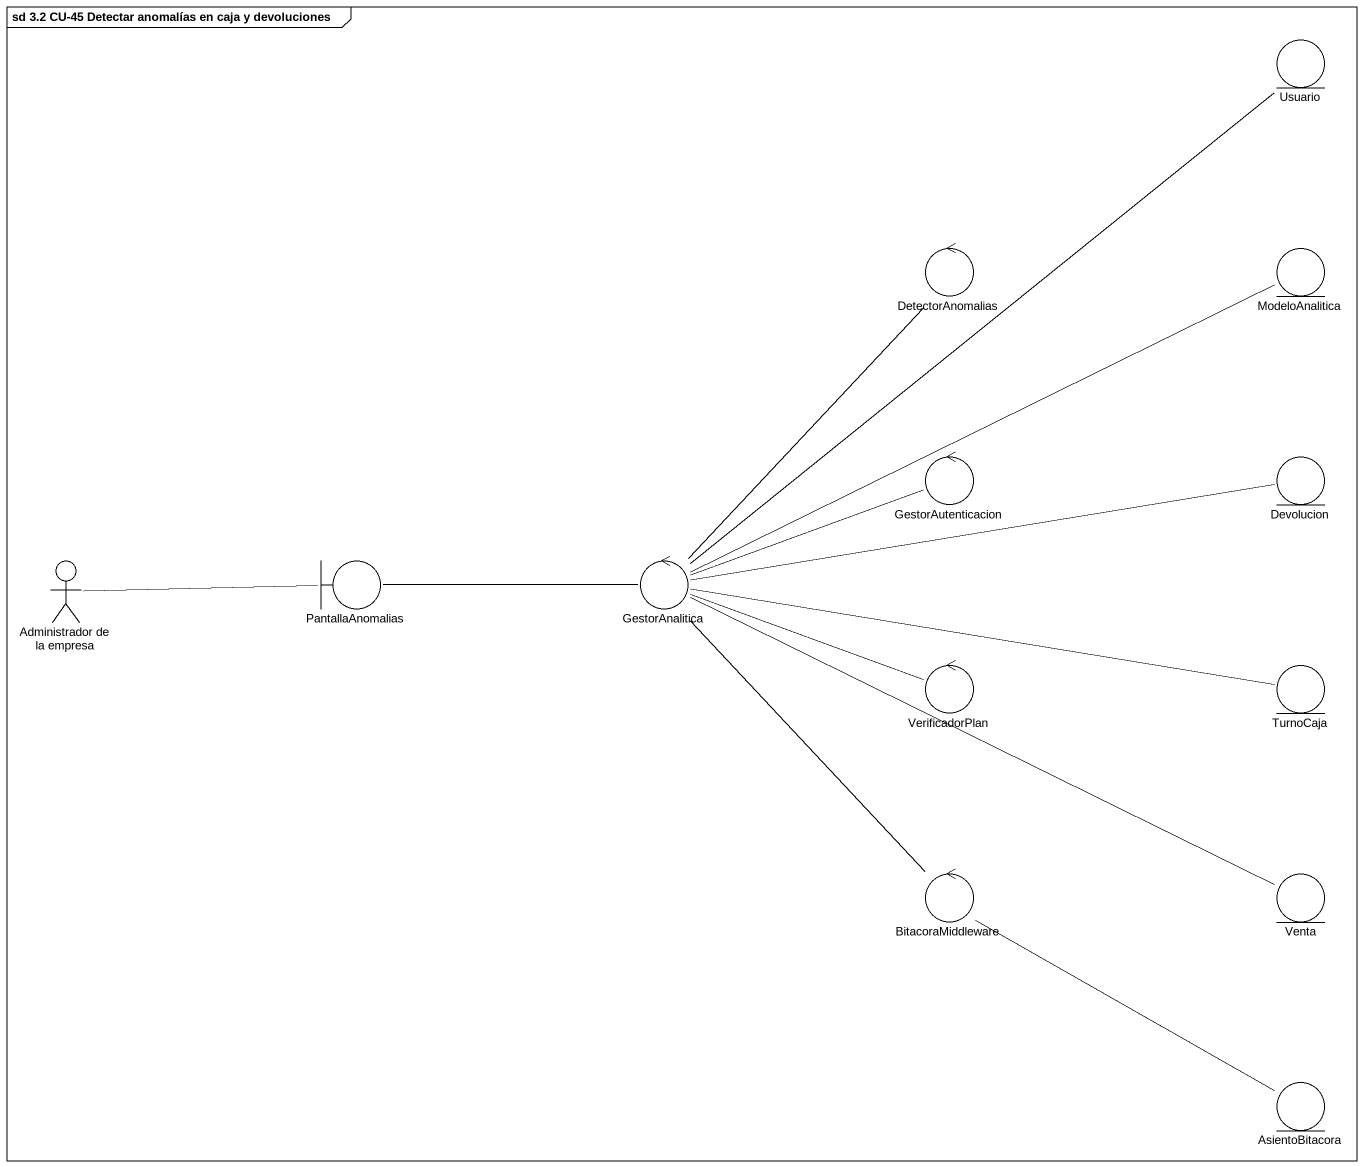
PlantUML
@startuml
mainframe sd 3.2 CU-45 Detectar anomalías en caja y devoluciones
entity Usuario
control DetectorAnomalias
entity ModeloAnalitica
control GestorAutenticacion
entity Devolucion
actor "Administrador de la empresa" as Administrador_de_la_empresa
boundary PantallaAnomalias
control GestorAnalitica
control VerificadorPlan
entity TurnoCaja
control BitacoraMiddleware
entity Venta
entity AsientoBitacora
DetectorAnomalias -- GestorAnalitica
Devolucion -left- GestorAnalitica
Administrador_de_la_empresa -right- PantallaAnomalias
GestorAnalitica -up- Usuario
GestorAnalitica -right- ModeloAnalitica
GestorAnalitica -right- GestorAutenticacion
GestorAnalitica -left- PantallaAnomalias
GestorAnalitica -right- VerificadorPlan
GestorAnalitica -right- TurnoCaja
GestorAnalitica -right- Venta
BitacoraMiddleware -up- GestorAnalitica
AsientoBitacora -left- BitacoraMiddleware
@enduml
